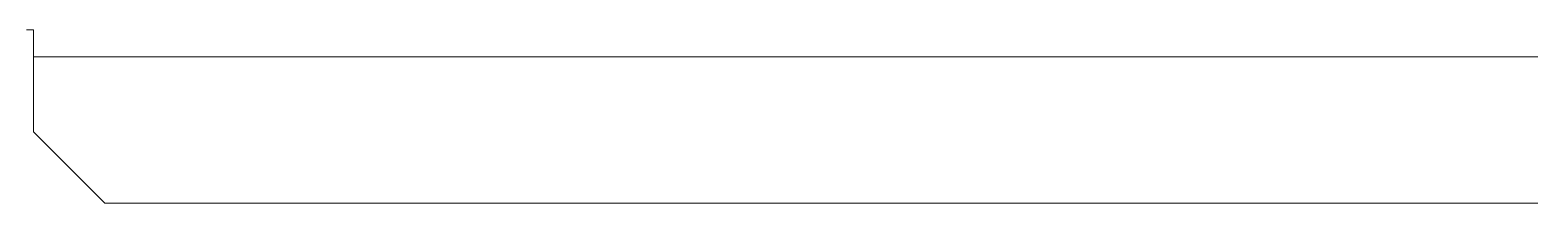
# Model space of a CAD drawing. Extents: x 0 to 2200, y 1000 to 1655.
# Drawn here: x 889.5 to 994.7, y 1382.6 to 1394.8 of the extents above; entities that cross this region are included whole.
import ezdxf

# ---------------------------------------------------------------- set-up
doc = ezdxf.new("R2010")
doc.units = 0
doc.layers.add('Layer0', color=7, linetype='BYLAYER', lineweight=5)

msp = doc.modelspace()

# ---------------------------------------------------------------- linework, layer by layer
at = {"layer": 'Layer0'}
for p, q in [((889.77, 1394.78), (889.27, 1394.78)), ((889.77, 1392.9), (889.77, 1394.78)), ((889.77, 1387.61), (889.77, 1392.9)), ((889.77, 1387.61), (894.77, 1382.61)), ((894.77, 1382.61), (1243.77, 1382.61))]:
    msp.add_line(p, q, dxfattribs=at)
at = {"layer": 'Layer0', "color": 2, "true_color": 0xffff00}
msp.add_line((889.77, 1392.9), (1248.77, 1392.9), dxfattribs=at)

doc.saveas('drawing.dxf')
